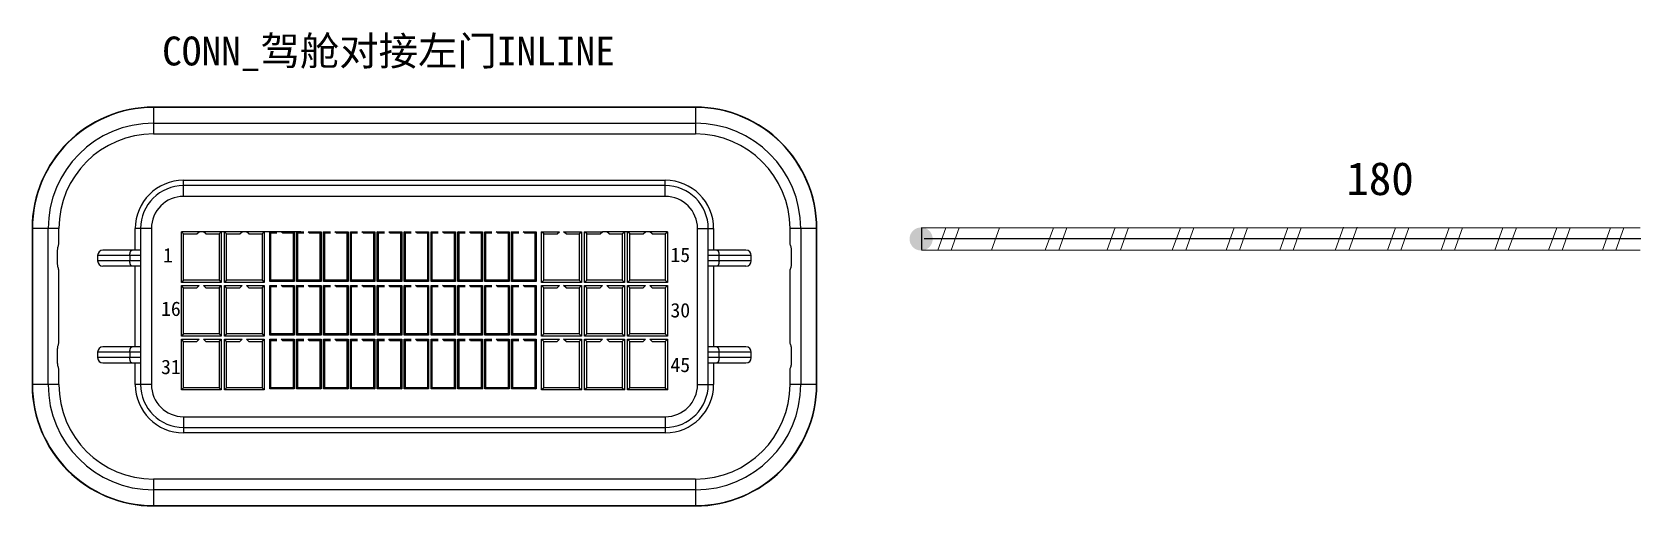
# Model space of a CAD drawing. Header units: millimetres. Extents: x 17 to 3784, y 12 to 1382.
# Drawn here: x 1078.2 to 1148.4, y 206.8 to 227.6 of the extents above; entities that cross this region are included whole.
import ezdxf

# ---------------------------------------------------------------- set-up
doc = ezdxf.new("R2010")
doc.units = ezdxf.units.MM
doc.styles.add('FangSong_GB2312_Style', font='simfang.ttf')

msp = doc.modelspace()

# ---------------------------------------------------------------- hatches: boundary and pattern name
h = msp.add_hatch(color=0)
edge = h.paths.add_edge_path(flags=0)
edge.add_arc((1117.177, 218.491), 0.507, -180, 180, ccw=False)

# ---------------------------------------------------------------- linework, layer by layer
at = {"color": 7, "linetype": 'Continuous'}
for p, q in [((1107.29, 224.266), (1083.558, 224.266)), ((1083.558, 224.266), (1083.558, 223.089)), ((1107.29, 224.25), (1083.558, 224.25)), ((1107.29, 224.266), (1107.29, 223.089)), ((1083.558, 223.56), (1107.29, 223.56)), ((1083.558, 223.089), (1107.29, 223.089)), ((1084.876, 221.064), (1105.971, 221.064)), ((1084.876, 220.358), (1084.876, 221.064)), ((1105.971, 220.358), (1105.971, 221.064)), ((1105.971, 220.829), (1084.876, 220.829)), ((1105.971, 220.358), (1084.876, 220.358)), ((1079.414, 218.945), (1078.237, 218.945)), ((1078.237, 218.945), (1078.237, 212.118)), ((1078.253, 218.945), (1078.253, 212.118)), ((1078.943, 212.118), (1078.943, 218.945)), ((1079.414, 218.263), (1079.414, 218.945)), ((1083.464, 218.945), (1082.757, 218.945)), ((1082.757, 218.004), (1082.757, 218.945)), ((1082.993, 218.945), (1082.993, 212.118)), ((1083.464, 218.945), (1083.464, 212.118)), ((1085.559, 218.805), (1084.781, 218.805)), ((1084.876, 218.71), (1084.781, 218.805)), ((1084.781, 216.59), (1084.781, 218.804)), ((1085.456, 218.71), (1085.559, 218.805)), ((1085.747, 218.804), (1085.559, 218.804)), ((1086.525, 218.805), (1085.747, 218.805)), ((1085.85, 218.71), (1085.747, 218.805)), ((1086.43, 218.71), (1086.525, 218.805)), ((1086.665, 218.804), (1086.525, 218.804)), ((1086.525, 218.804), (1086.525, 216.59)), ((1087.442, 218.805), (1086.665, 218.805)), ((1086.76, 218.71), (1086.665, 218.805)), ((1086.665, 216.59), (1086.665, 218.804)), ((1087.339, 218.71), (1087.442, 218.805)), ((1087.631, 218.804), (1087.442, 218.804)), ((1088.409, 218.805), (1087.631, 218.805)), ((1087.734, 218.71), (1087.631, 218.805)), ((1088.314, 218.71), (1088.409, 218.805)), ((1088.648, 218.804), (1088.409, 218.804)), ((1088.409, 218.804), (1088.409, 216.59)), ((1088.961, 218.811), (1088.648, 218.811)), ((1088.702, 218.757), (1088.648, 218.811)), ((1088.648, 216.631), (1088.648, 218.804)), ((1089.15, 218.804), (1088.961, 218.804)), ((1089.722, 218.811), (1089.15, 218.811)), ((1089.204, 218.757), (1089.15, 218.811)), ((1089.667, 218.757), (1089.722, 218.811)), ((1089.825, 218.804), (1089.722, 218.804)), ((1089.722, 218.804), (1089.722, 216.631)), ((1090.009, 218.811), (1089.825, 218.811)), ((1089.879, 218.757), (1089.825, 218.811)), ((1089.825, 216.631), (1089.825, 218.804)), ((1090.009, 218.811), (1090.138, 218.811)), ((1090.327, 218.811), (1090.899, 218.811)), ((1090.382, 218.757), (1090.327, 218.811)), ((1090.844, 218.757), (1090.899, 218.811)), ((1090.899, 218.811), (1090.899, 216.631)), ((1091.002, 218.811), (1091.315, 218.811)), ((1091.056, 218.757), (1091.002, 218.811)), ((1091.002, 216.631), (1091.002, 218.811)), ((1091.504, 218.811), (1092.076, 218.811)), ((1091.559, 218.757), (1091.504, 218.811)), ((1092.022, 218.757), (1092.076, 218.811)), ((1092.076, 218.811), (1092.076, 216.631)), ((1092.179, 218.811), (1092.492, 218.811)), ((1092.234, 218.757), (1092.179, 218.811)), ((1092.179, 216.631), (1092.179, 218.811)), ((1092.682, 218.811), (1093.253, 218.811)), ((1092.736, 218.757), (1092.682, 218.811)), ((1093.199, 218.757), (1093.253, 218.811)), ((1093.253, 218.811), (1093.253, 216.631)), ((1093.356, 218.811), (1093.67, 218.811)), ((1093.411, 218.757), (1093.356, 218.811)), ((1093.356, 216.631), (1093.356, 218.811)), ((1093.859, 218.811), (1094.43, 218.811)), ((1093.913, 218.757), (1093.859, 218.811)), ((1094.376, 218.757), (1094.43, 218.811)), ((1094.43, 218.811), (1094.43, 216.631)), ((1094.533, 218.811), (1094.847, 218.811)), ((1094.588, 218.757), (1094.533, 218.811)), ((1094.533, 216.631), (1094.533, 218.811)), ((1095.036, 218.811), (1095.608, 218.811)), ((1095.09, 218.757), (1095.036, 218.811)), ((1095.553, 218.757), (1095.608, 218.811)), ((1095.608, 218.811), (1095.608, 216.631)), ((1095.711, 218.811), (1096.024, 218.811)), ((1095.765, 218.757), (1095.711, 218.811)), ((1095.711, 216.631), (1095.711, 218.811)), ((1096.213, 218.811), (1096.785, 218.811)), ((1096.267, 218.757), (1096.213, 218.811)), ((1096.73, 218.757), (1096.785, 218.811)), ((1096.785, 218.811), (1096.785, 216.631)), ((1096.888, 218.811), (1097.201, 218.811)), ((1096.942, 218.757), (1096.888, 218.811)), ((1096.888, 216.631), (1096.888, 218.811)), ((1097.445, 218.757), (1097.39, 218.811)), ((1097.39, 218.811), (1097.962, 218.811)), ((1097.908, 218.757), (1097.962, 218.811)), ((1097.962, 218.811), (1097.962, 216.631)), ((1098.119, 218.757), (1098.065, 218.811)), ((1098.065, 216.631), (1098.065, 218.811)), ((1098.065, 218.811), (1098.378, 218.811)), ((1098.622, 218.757), (1098.567, 218.811)), ((1098.567, 218.811), (1099.139, 218.811)), ((1099.085, 218.757), (1099.139, 218.811)), ((1099.139, 218.811), (1099.139, 216.631)), ((1099.297, 218.757), (1099.242, 218.811)), ((1099.242, 216.631), (1099.242, 218.811)), ((1099.242, 218.811), (1099.556, 218.811)), ((1099.799, 218.757), (1099.745, 218.811)), ((1099.745, 218.811), (1100.316, 218.811)), ((1100.262, 218.757), (1100.316, 218.811)), ((1100.316, 218.811), (1100.316, 216.631)), ((1100.555, 216.59), (1100.555, 218.805)), ((1100.65, 218.71), (1100.555, 218.805)), ((1100.555, 218.805), (1101.333, 218.805)), ((1101.23, 218.71), (1101.333, 218.805)), ((1101.624, 218.71), (1101.521, 218.805)), ((1101.521, 218.805), (1102.299, 218.805)), ((1102.204, 218.71), (1102.299, 218.805)), ((1102.299, 218.805), (1102.299, 216.59)), ((1102.439, 216.59), (1102.439, 218.805)), ((1102.534, 218.71), (1102.439, 218.805)), ((1102.439, 218.805), (1103.217, 218.805)), ((1103.114, 218.71), (1103.217, 218.805)), ((1103.405, 218.804), (1103.217, 218.804)), ((1103.508, 218.71), (1103.405, 218.805)), ((1104.183, 218.805), (1103.405, 218.805)), ((1104.088, 218.71), (1104.183, 218.805)), ((1104.183, 218.804), (1104.183, 216.59)), ((1104.322, 218.804), (1104.183, 218.804)), ((1104.417, 218.71), (1104.322, 218.805)), ((1105.1, 218.805), (1104.322, 218.805)), ((1104.322, 216.59), (1104.322, 218.804)), ((1104.997, 218.71), (1105.1, 218.805)), ((1105.288, 218.804), (1105.1, 218.804)), ((1105.391, 218.71), (1105.288, 218.805)), ((1106.066, 218.805), (1105.288, 218.805)), ((1105.971, 218.71), (1106.066, 218.805)), ((1106.066, 218.804), (1106.066, 216.59)), ((1107.384, 212.118), (1107.384, 218.945)), ((1107.384, 218.945), (1108.09, 218.945)), ((1107.855, 212.118), (1107.855, 218.945)), ((1108.09, 218.945), (1108.09, 218.004)), ((1111.433, 218.945), (1111.433, 218.263)), ((1112.61, 218.945), (1111.433, 218.945)), ((1111.904, 218.945), (1111.904, 212.118)), ((1112.595, 212.118), (1112.595, 218.945)), ((1112.61, 212.118), (1112.61, 218.945)), ((1084.876, 218.71), (1085.456, 218.71)), ((1084.876, 216.685), (1084.876, 218.71)), ((1085.85, 218.71), (1086.43, 218.71)), ((1086.43, 218.71), (1086.43, 216.685)), ((1086.76, 218.71), (1087.339, 218.71)), ((1086.76, 216.685), (1086.76, 218.71)), ((1087.734, 218.71), (1088.314, 218.71)), ((1088.314, 218.71), (1088.314, 216.685)), ((1088.702, 218.757), (1088.961, 218.757)), ((1088.702, 216.685), (1088.702, 218.757)), ((1089.204, 218.757), (1089.667, 218.757)), ((1089.667, 218.757), (1089.667, 216.685)), ((1089.879, 218.757), (1090.138, 218.757)), ((1089.879, 216.685), (1089.879, 218.757)), ((1090.382, 218.757), (1090.844, 218.757)), ((1090.844, 218.757), (1090.844, 216.685)), ((1091.056, 218.757), (1091.315, 218.757)), ((1091.056, 216.685), (1091.056, 218.757)), ((1091.559, 218.757), (1092.022, 218.757)), ((1092.022, 218.757), (1092.022, 216.685)), ((1092.234, 218.757), (1092.492, 218.757)), ((1092.234, 216.685), (1092.234, 218.757)), ((1092.736, 218.757), (1093.199, 218.757)), ((1093.199, 218.757), (1093.199, 216.685)), ((1093.411, 218.757), (1093.67, 218.757)), ((1093.411, 216.685), (1093.411, 218.757)), ((1093.913, 218.757), (1094.376, 218.757)), ((1094.376, 218.757), (1094.376, 216.685)), ((1094.588, 218.757), (1094.847, 218.757)), ((1094.588, 216.685), (1094.588, 218.757)), ((1095.09, 218.757), (1095.553, 218.757)), ((1095.553, 218.757), (1095.553, 216.685)), ((1095.765, 218.757), (1096.024, 218.757)), ((1095.765, 216.685), (1095.765, 218.757)), ((1096.267, 218.757), (1096.73, 218.757)), ((1096.73, 218.757), (1096.73, 216.685)), ((1096.942, 218.757), (1097.201, 218.757)), ((1096.942, 216.685), (1096.942, 218.757)), ((1097.445, 218.757), (1097.908, 218.757)), ((1097.908, 218.757), (1097.908, 216.685)), ((1098.119, 216.685), (1098.119, 218.757)), ((1098.119, 218.757), (1098.378, 218.757)), ((1098.622, 218.757), (1099.085, 218.757)), ((1099.085, 218.757), (1099.085, 216.685)), ((1099.297, 216.685), (1099.297, 218.757)), ((1099.297, 218.757), (1099.556, 218.757)), ((1099.799, 218.757), (1100.262, 218.757)), ((1100.262, 218.757), (1100.262, 216.685)), ((1100.65, 216.685), (1100.65, 218.71)), ((1100.65, 218.71), (1101.23, 218.71)), ((1101.624, 218.71), (1102.204, 218.71)), ((1102.204, 218.71), (1102.204, 216.685)), ((1102.534, 216.685), (1102.534, 218.71)), ((1102.534, 218.71), (1103.114, 218.71)), ((1103.508, 218.71), (1104.088, 218.71)), ((1104.088, 218.71), (1104.088, 216.685)), ((1104.417, 216.685), (1104.417, 218.71)), ((1104.417, 218.71), (1104.997, 218.71)), ((1105.391, 218.71), (1105.971, 218.71)), ((1105.971, 218.71), (1105.971, 216.685)), ((1079.359, 217.415), (1079.359, 217.98)), ((1082.993, 217.768), (1081.109, 217.768)), ((1081.109, 217.768), (1081.109, 217.533)), ((1082.993, 217.533), (1081.109, 217.533)), ((1082.993, 218.004), (1081.345, 218.004)), ((1082.522, 217.768), (1082.522, 217.533)), ((1109.503, 218.004), (1107.855, 218.004)), ((1109.738, 217.768), (1107.855, 217.768)), ((1109.738, 217.533), (1107.855, 217.533)), ((1108.326, 217.533), (1108.326, 217.768)), ((1109.738, 217.533), (1109.738, 217.768)), ((1111.488, 217.98), (1111.488, 217.415)), ((1079.414, 213.931), (1079.414, 217.132)), ((1082.993, 217.297), (1081.345, 217.297)), ((1082.757, 213.766), (1082.757, 217.297)), ((1084.876, 216.685), (1084.781, 216.59)), ((1086.43, 216.685), (1084.876, 216.685)), ((1086.43, 216.685), (1086.525, 216.59)), ((1086.76, 216.685), (1086.665, 216.59)), ((1088.314, 216.685), (1086.76, 216.685)), ((1088.314, 216.685), (1088.409, 216.59)), ((1088.702, 216.685), (1088.648, 216.631)), ((1089.667, 216.685), (1088.702, 216.685)), ((1089.667, 216.685), (1089.722, 216.631)), ((1089.879, 216.685), (1089.825, 216.631)), ((1090.844, 216.685), (1089.879, 216.685)), ((1090.844, 216.685), (1090.899, 216.631)), ((1091.056, 216.685), (1091.002, 216.631)), ((1092.022, 216.685), (1091.056, 216.685)), ((1092.022, 216.685), (1092.076, 216.631)), ((1092.234, 216.685), (1092.179, 216.631)), ((1093.199, 216.685), (1092.234, 216.685)), ((1093.199, 216.685), (1093.253, 216.631)), ((1093.411, 216.685), (1093.356, 216.631)), ((1094.376, 216.685), (1093.411, 216.685)), ((1094.376, 216.685), (1094.43, 216.631)), ((1094.588, 216.685), (1094.533, 216.631)), ((1095.553, 216.685), (1094.588, 216.685)), ((1095.553, 216.685), (1095.608, 216.631)), ((1095.765, 216.685), (1095.711, 216.631)), ((1096.73, 216.685), (1095.765, 216.685)), ((1096.73, 216.685), (1096.785, 216.631)), ((1096.942, 216.685), (1096.888, 216.631)), ((1097.908, 216.685), (1096.942, 216.685)), ((1097.908, 216.685), (1097.962, 216.631)), ((1098.119, 216.685), (1098.065, 216.631)), ((1099.085, 216.685), (1098.119, 216.685)), ((1099.085, 216.685), (1099.139, 216.631)), ((1099.297, 216.685), (1099.242, 216.631)), ((1100.262, 216.685), (1099.297, 216.685)), ((1100.262, 216.685), (1100.316, 216.631)), ((1100.65, 216.685), (1100.555, 216.59)), ((1102.204, 216.685), (1100.65, 216.685)), ((1102.204, 216.685), (1102.299, 216.59)), ((1102.534, 216.685), (1102.439, 216.59)), ((1104.088, 216.685), (1102.534, 216.685)), ((1104.088, 216.685), (1104.183, 216.59)), ((1104.417, 216.685), (1104.322, 216.59)), ((1105.971, 216.685), (1104.417, 216.685)), ((1105.971, 216.685), (1106.066, 216.59)), ((1109.503, 217.297), (1107.855, 217.297)), ((1108.09, 217.297), (1108.09, 213.766)), ((1111.433, 217.132), (1111.433, 213.931)), ((1086.525, 216.59), (1084.781, 216.59)), ((1084.781, 216.451), (1085.559, 216.451)), ((1084.876, 216.356), (1084.781, 216.451)), ((1084.781, 214.236), (1084.781, 216.451)), ((1084.876, 216.356), (1085.456, 216.356)), ((1084.876, 214.331), (1084.876, 216.356)), ((1085.456, 216.356), (1085.559, 216.451)), ((1085.747, 216.451), (1086.525, 216.451)), ((1085.85, 216.356), (1085.747, 216.451)), ((1085.85, 216.356), (1086.43, 216.356)), ((1086.43, 216.356), (1086.525, 216.451)), ((1086.43, 216.356), (1086.43, 214.331)), ((1086.525, 216.451), (1086.525, 214.236)), ((1088.409, 216.59), (1086.665, 216.59)), ((1086.665, 216.451), (1087.442, 216.451)), ((1086.76, 216.356), (1086.665, 216.451)), ((1086.665, 214.236), (1086.665, 216.451)), ((1086.76, 216.356), (1087.339, 216.356)), ((1086.76, 214.331), (1086.76, 216.356)), ((1087.339, 216.356), (1087.442, 216.451)), ((1087.631, 216.451), (1088.409, 216.451)), ((1087.734, 216.356), (1087.631, 216.451)), ((1087.734, 216.356), (1088.314, 216.356)), ((1088.314, 216.356), (1088.409, 216.451)), ((1088.314, 216.356), (1088.314, 214.331)), ((1088.409, 216.451), (1088.409, 214.236)), ((1089.722, 216.631), (1088.648, 216.631)), ((1088.648, 216.457), (1088.961, 216.457)), ((1088.702, 216.403), (1088.648, 216.457)), ((1088.648, 214.276), (1088.648, 216.457)), ((1088.702, 216.403), (1088.961, 216.403)), ((1088.702, 214.331), (1088.702, 216.403)), ((1089.15, 216.457), (1089.722, 216.457)), ((1089.204, 216.403), (1089.15, 216.457)), ((1089.204, 216.403), (1089.667, 216.403)), ((1089.667, 216.403), (1089.722, 216.457)), ((1089.667, 216.403), (1089.667, 214.331)), ((1089.722, 216.457), (1089.722, 214.276)), ((1090.899, 216.631), (1089.825, 216.631)), ((1089.825, 216.457), (1090.138, 216.457)), ((1089.879, 216.403), (1089.825, 216.457)), ((1089.825, 214.276), (1089.825, 216.457)), ((1089.879, 216.403), (1090.138, 216.403)), ((1089.879, 214.331), (1089.879, 216.403)), ((1090.327, 216.457), (1090.899, 216.457)), ((1090.382, 216.403), (1090.327, 216.457)), ((1090.382, 216.403), (1090.844, 216.403)), ((1090.844, 216.403), (1090.899, 216.457)), ((1090.844, 216.403), (1090.844, 214.331)), ((1090.899, 216.457), (1090.899, 214.276)), ((1092.076, 216.631), (1091.002, 216.631)), ((1091.002, 216.457), (1091.315, 216.457)), ((1091.056, 216.403), (1091.002, 216.457)), ((1091.002, 214.276), (1091.002, 216.457)), ((1091.056, 216.403), (1091.315, 216.403)), ((1091.056, 214.331), (1091.056, 216.403)), ((1091.504, 216.457), (1092.076, 216.457)), ((1091.559, 216.403), (1091.504, 216.457)), ((1091.559, 216.403), (1092.022, 216.403)), ((1092.022, 216.403), (1092.076, 216.457)), ((1092.022, 216.403), (1092.022, 214.331)), ((1092.076, 216.457), (1092.076, 214.276)), ((1093.253, 216.631), (1092.179, 216.631)), ((1092.179, 216.457), (1092.492, 216.457)), ((1092.234, 216.403), (1092.179, 216.457)), ((1092.179, 214.276), (1092.179, 216.457)), ((1092.234, 216.403), (1092.492, 216.403)), ((1092.234, 214.331), (1092.234, 216.403)), ((1092.682, 216.457), (1093.253, 216.457)), ((1092.736, 216.403), (1092.682, 216.457)), ((1092.736, 216.403), (1093.199, 216.403)), ((1093.199, 216.403), (1093.253, 216.457)), ((1093.199, 216.403), (1093.199, 214.331)), ((1093.253, 216.457), (1093.253, 214.276)), ((1094.43, 216.631), (1093.356, 216.631)), ((1093.356, 216.457), (1093.67, 216.457)), ((1093.411, 216.403), (1093.356, 216.457)), ((1093.356, 214.276), (1093.356, 216.457)), ((1093.411, 216.403), (1093.67, 216.403)), ((1093.411, 214.331), (1093.411, 216.403)), ((1093.859, 216.457), (1094.43, 216.457)), ((1093.913, 216.403), (1093.859, 216.457)), ((1093.913, 216.403), (1094.376, 216.403)), ((1094.376, 216.403), (1094.43, 216.457)), ((1094.376, 216.403), (1094.376, 214.331)), ((1094.43, 216.457), (1094.43, 214.276)), ((1095.608, 216.631), (1094.533, 216.631)), ((1094.533, 216.457), (1094.847, 216.457)), ((1094.588, 216.403), (1094.533, 216.457)), ((1094.533, 214.276), (1094.533, 216.457)), ((1094.588, 216.403), (1094.847, 216.403)), ((1094.588, 214.331), (1094.588, 216.403)), ((1095.036, 216.457), (1095.608, 216.457)), ((1095.09, 216.403), (1095.036, 216.457)), ((1095.09, 216.403), (1095.553, 216.403)), ((1095.553, 216.403), (1095.608, 216.457)), ((1095.553, 216.403), (1095.553, 214.331)), ((1095.608, 216.457), (1095.608, 214.276)), ((1096.785, 216.631), (1095.711, 216.631)), ((1095.711, 214.276), (1095.711, 216.457)), ((1095.711, 216.457), (1096.024, 216.457)), ((1095.765, 216.403), (1095.711, 216.457)), ((1095.765, 214.331), (1095.765, 216.403)), ((1095.765, 216.403), (1096.024, 216.403)), ((1096.267, 216.403), (1096.213, 216.457)), ((1096.213, 216.457), (1096.785, 216.457)), ((1096.267, 216.403), (1096.73, 216.403)), ((1096.73, 216.403), (1096.785, 216.457)), ((1096.73, 216.403), (1096.73, 214.331)), ((1096.785, 216.457), (1096.785, 214.276)), ((1097.962, 216.631), (1096.888, 216.631)), ((1096.888, 214.276), (1096.888, 216.457)), ((1096.942, 216.403), (1096.888, 216.457)), ((1096.888, 216.457), (1097.201, 216.457)), ((1096.942, 214.331), (1096.942, 216.403)), ((1096.942, 216.403), (1097.201, 216.403)), ((1097.445, 216.403), (1097.39, 216.457)), ((1097.39, 216.457), (1097.962, 216.457)), ((1097.445, 216.403), (1097.908, 216.403)), ((1097.908, 216.403), (1097.962, 216.457)), ((1097.908, 216.403), (1097.908, 214.331)), ((1097.962, 216.457), (1097.962, 214.276)), ((1099.139, 216.631), (1098.065, 216.631)), ((1098.065, 214.276), (1098.065, 216.457)), ((1098.119, 216.403), (1098.065, 216.457)), ((1098.065, 216.457), (1098.378, 216.457)), ((1098.119, 214.331), (1098.119, 216.403)), ((1098.119, 216.403), (1098.378, 216.403)), ((1098.622, 216.403), (1098.567, 216.457)), ((1098.567, 216.457), (1099.139, 216.457)), ((1098.622, 216.403), (1099.085, 216.403)), ((1099.085, 216.403), (1099.139, 216.457)), ((1099.085, 216.403), (1099.085, 214.331)), ((1099.139, 216.457), (1099.139, 214.276)), ((1100.316, 216.631), (1099.242, 216.631)), ((1099.242, 214.276), (1099.242, 216.457)), ((1099.297, 216.403), (1099.242, 216.457)), ((1099.242, 216.457), (1099.556, 216.457)), ((1099.297, 214.331), (1099.297, 216.403)), ((1099.297, 216.403), (1099.556, 216.403)), ((1099.799, 216.403), (1099.745, 216.457)), ((1099.745, 216.457), (1100.316, 216.457)), ((1099.799, 216.403), (1100.262, 216.403)), ((1100.262, 216.403), (1100.316, 216.457)), ((1100.262, 216.403), (1100.262, 214.331)), ((1100.316, 216.457), (1100.316, 214.276)), ((1102.299, 216.59), (1100.555, 216.59)), ((1100.555, 214.236), (1100.555, 216.451)), ((1100.65, 216.356), (1100.555, 216.451)), ((1100.555, 216.451), (1101.333, 216.451)), ((1100.65, 214.331), (1100.65, 216.356)), ((1100.65, 216.356), (1101.23, 216.356)), ((1101.23, 216.356), (1101.333, 216.451)), ((1101.624, 216.356), (1101.521, 216.451)), ((1101.521, 216.451), (1102.299, 216.451)), ((1101.624, 216.356), (1102.204, 216.356)), ((1102.204, 216.356), (1102.299, 216.451)), ((1102.204, 216.356), (1102.204, 214.331)), ((1102.299, 216.451), (1102.299, 214.236)), ((1104.183, 216.59), (1102.439, 216.59)), ((1102.439, 214.236), (1102.439, 216.451)), ((1102.534, 216.356), (1102.439, 216.451)), ((1102.439, 216.451), (1103.217, 216.451)), ((1102.534, 214.331), (1102.534, 216.356)), ((1102.534, 216.356), (1103.114, 216.356)), ((1103.114, 216.356), (1103.217, 216.451)), ((1103.508, 216.356), (1103.405, 216.451)), ((1103.405, 216.451), (1104.183, 216.451)), ((1103.508, 216.356), (1104.088, 216.356)), ((1104.088, 216.356), (1104.183, 216.451)), ((1104.088, 216.356), (1104.088, 214.331)), ((1104.183, 216.451), (1104.183, 214.236)), ((1106.066, 216.59), (1104.322, 216.59)), ((1104.322, 214.236), (1104.322, 216.451)), ((1104.417, 216.356), (1104.322, 216.451)), ((1104.322, 216.451), (1105.1, 216.451)), ((1104.417, 214.331), (1104.417, 216.356)), ((1104.417, 216.356), (1104.997, 216.356)), ((1104.997, 216.356), (1105.1, 216.451)), ((1105.391, 216.356), (1105.288, 216.451)), ((1105.288, 216.451), (1106.066, 216.451)), ((1105.391, 216.356), (1105.971, 216.356)), ((1105.971, 216.356), (1106.066, 216.451)), ((1105.971, 216.356), (1105.971, 214.331)), ((1106.066, 216.451), (1106.066, 214.236)), ((1084.876, 214.331), (1084.781, 214.236)), ((1086.525, 214.236), (1084.781, 214.236)), ((1084.781, 214.096), (1085.559, 214.096)), ((1084.876, 214.001), (1084.781, 214.096)), ((1084.781, 211.881), (1084.781, 214.096)), ((1086.43, 214.331), (1084.876, 214.331)), ((1084.876, 214.001), (1085.456, 214.001)), ((1084.876, 211.976), (1084.876, 214.001)), ((1085.456, 214.001), (1085.559, 214.096)), ((1085.747, 214.096), (1086.525, 214.096)), ((1085.85, 214.001), (1085.747, 214.096)), ((1085.85, 214.001), (1086.43, 214.001)), ((1086.43, 214.331), (1086.525, 214.236)), ((1086.43, 214.001), (1086.525, 214.096)), ((1086.43, 214.001), (1086.43, 211.976)), ((1086.525, 214.096), (1086.525, 211.881)), ((1086.76, 214.331), (1086.665, 214.236)), ((1088.409, 214.236), (1086.665, 214.236)), ((1086.665, 214.096), (1087.442, 214.096)), ((1086.76, 214.001), (1086.665, 214.096)), ((1086.665, 211.881), (1086.665, 214.096)), ((1088.314, 214.331), (1086.76, 214.331)), ((1086.76, 214.001), (1087.339, 214.001)), ((1086.76, 211.976), (1086.76, 214.001)), ((1087.339, 214.001), (1087.442, 214.096)), ((1087.631, 214.096), (1088.409, 214.096)), ((1087.734, 214.001), (1087.631, 214.096)), ((1087.734, 214.001), (1088.314, 214.001)), ((1088.314, 214.331), (1088.409, 214.236)), ((1088.314, 214.001), (1088.409, 214.096)), ((1088.314, 214.001), (1088.314, 211.976)), ((1088.409, 214.096), (1088.409, 211.881)), ((1088.702, 214.331), (1088.648, 214.276)), ((1089.722, 214.276), (1088.648, 214.276)), ((1088.648, 214.103), (1088.961, 214.103)), ((1088.702, 214.048), (1088.648, 214.103)), ((1088.648, 211.922), (1088.648, 214.103)), ((1089.667, 214.331), (1088.702, 214.331)), ((1088.702, 214.048), (1088.961, 214.048)), ((1088.702, 211.976), (1088.702, 214.048)), ((1089.15, 214.103), (1089.722, 214.103)), ((1089.204, 214.048), (1089.15, 214.103)), ((1089.204, 214.048), (1089.667, 214.048)), ((1089.667, 214.331), (1089.722, 214.276)), ((1089.667, 214.048), (1089.722, 214.103)), ((1089.667, 214.048), (1089.667, 211.976)), ((1089.722, 214.103), (1089.722, 211.922)), ((1089.879, 214.331), (1089.825, 214.276)), ((1090.899, 214.276), (1089.825, 214.276)), ((1089.825, 214.103), (1090.138, 214.103)), ((1089.879, 214.048), (1089.825, 214.103)), ((1089.825, 211.922), (1089.825, 214.103)), ((1090.844, 214.331), (1089.879, 214.331)), ((1089.879, 214.048), (1090.138, 214.048)), ((1089.879, 211.976), (1089.879, 214.048)), ((1090.327, 214.103), (1090.899, 214.103)), ((1090.382, 214.048), (1090.327, 214.103)), ((1090.382, 214.048), (1090.844, 214.048)), ((1090.844, 214.331), (1090.899, 214.276)), ((1090.844, 214.048), (1090.899, 214.103)), ((1090.844, 214.048), (1090.844, 211.976)), ((1090.899, 214.103), (1090.899, 211.922)), ((1091.056, 214.331), (1091.002, 214.276)), ((1092.076, 214.276), (1091.002, 214.276)), ((1091.002, 214.103), (1091.315, 214.103)), ((1091.002, 211.922), (1091.002, 214.103)), ((1091.056, 214.048), (1091.002, 214.103)), ((1092.022, 214.331), (1091.056, 214.331)), ((1091.056, 214.048), (1091.315, 214.048)), ((1091.056, 211.976), (1091.056, 214.048)), ((1091.504, 214.103), (1092.076, 214.103)), ((1091.559, 214.048), (1091.504, 214.103)), ((1091.559, 214.048), (1092.022, 214.048)), ((1092.022, 214.331), (1092.076, 214.276)), ((1092.022, 214.048), (1092.076, 214.103)), ((1092.022, 214.048), (1092.022, 211.976)), ((1092.076, 214.103), (1092.076, 211.922)), ((1092.234, 214.331), (1092.179, 214.276)), ((1093.253, 214.276), (1092.179, 214.276)), ((1092.179, 214.103), (1092.492, 214.103)), ((1092.179, 211.922), (1092.179, 214.103)), ((1092.234, 214.048), (1092.179, 214.103)), ((1093.199, 214.331), (1092.234, 214.331)), ((1092.234, 214.048), (1092.492, 214.048)), ((1092.234, 211.976), (1092.234, 214.048)), ((1092.682, 214.103), (1093.253, 214.103)), ((1092.736, 214.048), (1092.682, 214.103)), ((1092.736, 214.048), (1093.199, 214.048)), ((1093.199, 214.331), (1093.253, 214.276)), ((1093.199, 214.048), (1093.253, 214.103)), ((1093.199, 214.048), (1093.199, 211.976)), ((1093.253, 214.103), (1093.253, 211.922)), ((1093.411, 214.331), (1093.356, 214.276)), ((1094.43, 214.276), (1093.356, 214.276)), ((1093.356, 214.103), (1093.67, 214.103)), ((1093.356, 211.922), (1093.356, 214.103)), ((1093.411, 214.048), (1093.356, 214.103)), ((1094.376, 214.331), (1093.411, 214.331)), ((1093.411, 211.976), (1093.411, 214.048)), ((1093.411, 214.048), (1093.67, 214.048)), ((1093.859, 214.103), (1094.43, 214.103)), ((1093.913, 214.048), (1093.859, 214.103)), ((1093.913, 214.048), (1094.376, 214.048)), ((1094.376, 214.331), (1094.43, 214.276)), ((1094.376, 214.048), (1094.43, 214.103)), ((1094.376, 214.048), (1094.376, 211.976)), ((1094.43, 214.103), (1094.43, 211.922)), ((1094.588, 214.331), (1094.533, 214.276)), ((1095.608, 214.276), (1094.533, 214.276)), ((1094.533, 211.922), (1094.533, 214.103)), ((1094.533, 214.103), (1094.847, 214.103)), ((1094.588, 214.048), (1094.533, 214.103)), ((1095.553, 214.331), (1094.588, 214.331)), ((1094.588, 211.976), (1094.588, 214.048)), ((1094.588, 214.048), (1094.847, 214.048)), ((1095.036, 214.103), (1095.608, 214.103)), ((1095.09, 214.048), (1095.036, 214.103)), ((1095.09, 214.048), (1095.553, 214.048)), ((1095.553, 214.331), (1095.608, 214.276)), ((1095.553, 214.048), (1095.608, 214.103)), ((1095.553, 214.048), (1095.553, 211.976)), ((1095.608, 214.103), (1095.608, 211.922)), ((1095.765, 214.331), (1095.711, 214.276)), ((1096.785, 214.276), (1095.711, 214.276)), ((1095.711, 211.922), (1095.711, 214.103)), ((1095.711, 214.103), (1096.024, 214.103)), ((1095.765, 214.048), (1095.711, 214.103)), ((1096.73, 214.331), (1095.765, 214.331)), ((1095.765, 211.976), (1095.765, 214.048)), ((1095.765, 214.048), (1096.024, 214.048)), ((1096.213, 214.103), (1096.785, 214.103)), ((1096.267, 214.048), (1096.213, 214.103)), ((1096.267, 214.048), (1096.73, 214.048)), ((1096.73, 214.331), (1096.785, 214.276)), ((1096.73, 214.048), (1096.785, 214.103)), ((1096.73, 214.048), (1096.73, 211.976)), ((1096.785, 214.103), (1096.785, 211.922)), ((1096.942, 214.331), (1096.888, 214.276)), ((1097.962, 214.276), (1096.888, 214.276)), ((1096.888, 211.922), (1096.888, 214.103)), ((1096.942, 214.048), (1096.888, 214.103)), ((1096.888, 214.103), (1097.201, 214.103)), ((1097.908, 214.331), (1096.942, 214.331)), ((1096.942, 211.976), (1096.942, 214.048)), ((1096.942, 214.048), (1097.201, 214.048)), ((1097.445, 214.048), (1097.39, 214.103)), ((1097.39, 214.103), (1097.962, 214.103)), ((1097.445, 214.048), (1097.908, 214.048)), ((1097.908, 214.331), (1097.962, 214.276)), ((1097.908, 214.048), (1097.962, 214.103)), ((1097.908, 214.048), (1097.908, 211.976)), ((1097.962, 214.103), (1097.962, 211.922)), ((1098.119, 214.331), (1098.065, 214.276)), ((1099.139, 214.276), (1098.065, 214.276)), ((1098.065, 211.922), (1098.065, 214.103)), ((1098.119, 214.048), (1098.065, 214.103)), ((1098.065, 214.103), (1098.378, 214.103)), ((1099.085, 214.331), (1098.119, 214.331)), ((1098.119, 211.976), (1098.119, 214.048)), ((1098.119, 214.048), (1098.378, 214.048)), ((1098.622, 214.048), (1098.567, 214.103)), ((1098.567, 214.103), (1099.139, 214.103)), ((1098.622, 214.048), (1099.085, 214.048)), ((1099.085, 214.331), (1099.139, 214.276)), ((1099.085, 214.048), (1099.139, 214.103)), ((1099.085, 214.048), (1099.085, 211.976)), ((1099.139, 214.103), (1099.139, 211.922)), ((1099.297, 214.331), (1099.242, 214.276)), ((1100.316, 214.276), (1099.242, 214.276)), ((1099.242, 211.922), (1099.242, 214.103)), ((1099.297, 214.048), (1099.242, 214.103)), ((1099.242, 214.103), (1099.556, 214.103)), ((1100.262, 214.331), (1099.297, 214.331)), ((1099.297, 211.976), (1099.297, 214.048)), ((1099.297, 214.048), (1099.556, 214.048)), ((1099.799, 214.048), (1099.745, 214.103)), ((1099.745, 214.103), (1100.316, 214.103)), ((1099.799, 214.048), (1100.262, 214.048)), ((1100.262, 214.331), (1100.316, 214.276)), ((1100.262, 214.048), (1100.316, 214.103)), ((1100.262, 214.048), (1100.262, 211.976)), ((1100.316, 214.103), (1100.316, 211.922)), ((1100.65, 214.331), (1100.555, 214.236)), ((1102.299, 214.236), (1100.555, 214.236)), ((1100.555, 211.881), (1100.555, 214.096)), ((1100.65, 214.001), (1100.555, 214.096)), ((1100.555, 214.096), (1101.333, 214.096)), ((1102.204, 214.331), (1100.65, 214.331)), ((1100.65, 211.976), (1100.65, 214.001)), ((1100.65, 214.001), (1101.23, 214.001)), ((1101.23, 214.001), (1101.333, 214.096)), ((1101.624, 214.001), (1101.521, 214.096)), ((1101.521, 214.096), (1102.299, 214.096)), ((1101.624, 214.001), (1102.204, 214.001)), ((1102.204, 214.331), (1102.299, 214.236)), ((1102.204, 214.001), (1102.299, 214.096)), ((1102.204, 214.001), (1102.204, 211.976)), ((1102.299, 214.096), (1102.299, 211.881)), ((1102.534, 214.331), (1102.439, 214.236)), ((1104.183, 214.236), (1102.439, 214.236)), ((1102.439, 211.881), (1102.439, 214.096)), ((1102.534, 214.001), (1102.439, 214.096)), ((1102.439, 214.096), (1103.217, 214.096)), ((1104.088, 214.331), (1102.534, 214.331)), ((1102.534, 211.976), (1102.534, 214.001)), ((1102.534, 214.001), (1103.114, 214.001)), ((1103.114, 214.001), (1103.217, 214.096)), ((1103.508, 214.001), (1103.405, 214.096)), ((1103.405, 214.096), (1104.183, 214.096)), ((1103.508, 214.001), (1104.088, 214.001)), ((1104.088, 214.331), (1104.183, 214.236)), ((1104.088, 214.001), (1104.183, 214.096)), ((1104.088, 214.001), (1104.088, 211.976)), ((1104.183, 214.096), (1104.183, 211.881)), ((1104.417, 214.331), (1104.322, 214.236)), ((1106.066, 214.236), (1104.322, 214.236)), ((1104.322, 211.881), (1104.322, 214.096)), ((1104.417, 214.001), (1104.322, 214.096)), ((1104.322, 214.096), (1105.1, 214.096)), ((1105.971, 214.331), (1104.417, 214.331)), ((1104.417, 211.976), (1104.417, 214.001)), ((1104.417, 214.001), (1104.997, 214.001)), ((1104.997, 214.001), (1105.1, 214.096)), ((1105.391, 214.001), (1105.288, 214.096)), ((1105.288, 214.096), (1106.066, 214.096)), ((1105.391, 214.001), (1105.971, 214.001)), ((1105.971, 214.331), (1106.066, 214.236)), ((1105.971, 214.001), (1106.066, 214.096)), ((1105.971, 214.001), (1105.971, 211.976)), ((1106.066, 214.096), (1106.066, 211.881)), ((1079.359, 213.083), (1079.359, 213.648)), ((1082.993, 213.53), (1081.109, 213.53)), ((1081.109, 213.53), (1081.109, 213.295)), ((1082.993, 213.295), (1081.109, 213.295)), ((1082.993, 213.766), (1081.345, 213.766)), ((1082.522, 213.53), (1082.522, 213.295)), ((1109.503, 213.766), (1107.855, 213.766)), ((1109.738, 213.53), (1107.855, 213.53)), ((1109.738, 213.295), (1107.855, 213.295)), ((1108.326, 213.295), (1108.326, 213.53)), ((1109.738, 213.295), (1109.738, 213.53)), ((1111.488, 213.648), (1111.488, 213.083)), ((1079.414, 212.118), (1079.414, 212.8)), ((1082.993, 213.059), (1081.345, 213.059)), ((1082.757, 212.118), (1082.757, 213.059)), ((1109.503, 213.059), (1107.855, 213.059)), ((1108.09, 213.059), (1108.09, 212.118)), ((1111.433, 212.8), (1111.433, 212.118)), ((1079.414, 212.118), (1078.237, 212.118)), ((1083.464, 212.118), (1082.757, 212.118)), ((1084.876, 211.976), (1084.781, 211.881)), ((1086.525, 211.881), (1084.781, 211.881)), ((1086.43, 211.976), (1084.876, 211.976)), ((1086.43, 211.976), (1086.525, 211.881)), ((1086.76, 211.976), (1086.665, 211.881)), ((1088.409, 211.881), (1086.665, 211.881)), ((1088.314, 211.976), (1086.76, 211.976)), ((1088.314, 211.976), (1088.409, 211.881)), ((1088.702, 211.976), (1088.648, 211.922)), ((1089.722, 211.922), (1088.648, 211.922)), ((1089.667, 211.976), (1088.702, 211.976)), ((1089.667, 211.976), (1089.722, 211.922)), ((1089.879, 211.976), (1089.825, 211.922)), ((1090.899, 211.922), (1089.825, 211.922)), ((1090.844, 211.976), (1089.879, 211.976)), ((1090.844, 211.976), (1090.899, 211.922)), ((1091.056, 211.976), (1091.002, 211.922)), ((1092.076, 211.922), (1091.002, 211.922)), ((1092.022, 211.976), (1091.056, 211.976)), ((1092.022, 211.976), (1092.076, 211.922)), ((1092.234, 211.976), (1092.179, 211.922)), ((1093.253, 211.922), (1092.179, 211.922)), ((1093.199, 211.976), (1092.234, 211.976)), ((1093.199, 211.976), (1093.253, 211.922)), ((1093.411, 211.976), (1093.356, 211.922)), ((1094.43, 211.922), (1093.356, 211.922)), ((1094.376, 211.976), (1093.411, 211.976)), ((1094.376, 211.976), (1094.43, 211.922)), ((1094.588, 211.976), (1094.533, 211.922)), ((1095.608, 211.922), (1094.533, 211.922)), ((1095.553, 211.976), (1094.588, 211.976)), ((1095.553, 211.976), (1095.608, 211.922)), ((1095.765, 211.976), (1095.711, 211.922)), ((1096.785, 211.922), (1095.711, 211.922)), ((1096.73, 211.976), (1095.765, 211.976)), ((1096.73, 211.976), (1096.785, 211.922)), ((1096.942, 211.976), (1096.888, 211.922)), ((1097.962, 211.922), (1096.888, 211.922)), ((1097.908, 211.976), (1096.942, 211.976)), ((1097.908, 211.976), (1097.962, 211.922)), ((1098.119, 211.976), (1098.065, 211.922)), ((1099.139, 211.922), (1098.065, 211.922)), ((1099.085, 211.976), (1098.119, 211.976)), ((1099.085, 211.976), (1099.139, 211.922)), ((1099.297, 211.976), (1099.242, 211.922)), ((1100.316, 211.922), (1099.242, 211.922)), ((1100.262, 211.976), (1099.297, 211.976)), ((1100.262, 211.976), (1100.316, 211.922)), ((1100.65, 211.976), (1100.555, 211.881)), ((1102.299, 211.881), (1100.555, 211.881)), ((1102.204, 211.976), (1100.65, 211.976)), ((1102.204, 211.976), (1102.299, 211.881)), ((1102.534, 211.976), (1102.439, 211.881)), ((1104.183, 211.881), (1102.439, 211.881)), ((1104.088, 211.976), (1102.534, 211.976)), ((1104.088, 211.976), (1104.183, 211.881)), ((1104.417, 211.976), (1104.322, 211.881)), ((1106.066, 211.881), (1104.322, 211.881)), ((1105.971, 211.976), (1104.417, 211.976)), ((1105.971, 211.976), (1106.066, 211.881)), ((1107.384, 212.118), (1108.09, 212.118)), ((1112.61, 212.118), (1111.433, 212.118)), ((1084.876, 210.705), (1090.197, 210.705)), ((1084.876, 210.705), (1084.876, 209.999)), ((1090.1, 210.705), (1105.971, 210.705)), ((1105.971, 210.705), (1105.971, 209.999)), ((1084.876, 210.234), (1105.971, 210.234)), ((1105.971, 209.999), (1084.876, 209.999)), ((1107.29, 207.974), (1083.558, 207.974)), ((1083.558, 207.974), (1083.558, 206.797)), ((1107.29, 207.974), (1107.29, 206.797)), ((1107.29, 207.503), (1083.558, 207.503)), ((1083.558, 206.813), (1107.29, 206.813)), ((1083.558, 206.797), (1107.29, 206.797))]:
    msp.add_line(p, q, dxfattribs=at)
msp.add_line((1117.192, 218.994), (1117.192, 218.033))
at = {"color": 7, "linetype": 'Continuous', "lineweight": 0}
for points in [[(1117.2, 218.984), (1119.555, 218.985)], [(1118.26, 218.985), (1117.907, 218.004)], [(1118.848, 218.985), (1118.495, 218.004)], [(1119.555, 218.984), (1121.909, 218.985)], [(1120.614, 218.985), (1120.261, 218.004)], [(1121.909, 218.984), (1124.263, 218.985)], [(1122.969, 218.985), (1122.615, 218.004)], [(1123.557, 218.985), (1123.205, 218.004)], [(1124.263, 218.985), (1126.618, 218.985)], [(1125.324, 218.016), (1125.677, 218.997)], [(1125.912, 218.016), (1126.265, 218.997)], [(1126.463, 218.985), (1129.826, 218.985)], [(1128.178, 218.004), (1128.531, 218.985)], [(1128.766, 218.004), (1129.119, 218.985)], [(1129.826, 218.985), (1132.18, 218.985)], [(1130.532, 218.004), (1130.885, 218.985)], [(1131.121, 218.004), (1131.474, 218.985)], [(1132.18, 218.985), (1134.534, 218.985)], [(1132.886, 218.004), (1133.239, 218.985)], [(1133.475, 218.004), (1133.828, 218.985)], [(1134.534, 218.985), (1136.889, 218.985)], [(1135.328, 218.024), (1135.681, 219.005)], [(1135.917, 218.024), (1136.27, 219.005)], [(1136.889, 218.985), (1139.243, 218.985)], [(1137.595, 218.004), (1137.948, 218.985)], [(1138.184, 218.004), (1138.537, 218.985)], [(1139.243, 218.985), (1141.597, 218.985)], [(1139.949, 218.004), (1140.302, 218.985)], [(1140.538, 218.004), (1140.891, 218.985)], [(1141.599, 218.981), (1143.953, 218.983)], [(1142.658, 218.983), (1142.305, 218.002)], [(1143.247, 218.983), (1142.894, 218.002)], [(1143.953, 218.981), (1146.308, 218.983)], [(1145.013, 218.983), (1144.66, 218.002)], [(1145.601, 218.983), (1145.248, 218.002)], [(1146.308, 218.981), (1148.662, 218.983)], [(1147.367, 218.983), (1147.014, 218.002)], [(1147.956, 218.983), (1147.603, 218.002)], [(1119.555, 218.005), (1117.2, 218.004)], [(1121.909, 218.005), (1119.555, 218.004)], [(1124.263, 218.005), (1121.909, 218.004)], [(1126.618, 218.004), (1124.263, 218.004)], [(1129.826, 218.004), (1126.382, 218.004)], [(1132.18, 218.004), (1129.826, 218.004)], [(1134.534, 218.004), (1132.18, 218.004)], [(1136.889, 218.004), (1134.534, 218.004)], [(1139.243, 218.004), (1136.889, 218.004)], [(1141.597, 218.004), (1139.243, 218.004)], [(1143.953, 218.003), (1141.599, 218.002)], [(1146.308, 218.003), (1143.953, 218.002)], [(1148.662, 218.003), (1146.308, 218.002)]]:
    msp.add_lwpolyline(points, dxfattribs=at)
at = {"color": 7, "linetype": 'Continuous', "lineweight": 25}
msp.add_lwpolyline([(1162.158, 218.495), (1117.309, 218.495)], dxfattribs=at)
at = {"color": 7, "linetype": 'Continuous', "lineweight": 13}
msp.add_lwpolyline([(1141.595, 218.495), (1124.263, 218.495)], dxfattribs=at)
at = {"color": 7, "linetype": 'Continuous'}
for centre, radius, start, end in [((1083.558, 218.945), 5.321, 90, 180), ((1083.558, 218.945), 5.305, 90, 180), ((1107.29, 218.945), 5.321, 0, 90), ((1107.29, 218.945), 5.305, 0, 90), ((1083.558, 218.945), 4.615, 90, 180), ((1083.558, 218.945), 4.144, 90, 180), ((1107.29, 218.945), 4.615, 0, 90), ((1107.29, 218.945), 4.144, 0, 90), ((1084.876, 218.945), 2.119, 90, 180), ((1105.971, 218.945), 2.119, 0, 90), ((1084.876, 218.945), 1.883, 90, 180), ((1084.876, 218.945), 1.413, 90, 180), ((1105.971, 218.945), 1.883, 0, 90), ((1105.971, 218.945), 1.413, 0, 90), ((1081.345, 217.768), 0.235, 90, 180), ((1081.345, 217.533), 0.235, 180, 270), ((1109.503, 217.768), 0.235, 0, 90), ((1109.503, 217.533), 0.235, 270, 0), ((1081.345, 213.53), 0.235, 90, 180), ((1081.345, 213.295), 0.235, 180, 270), ((1109.503, 213.53), 0.235, 0, 90), ((1109.503, 213.295), 0.235, 270, 0), ((1083.558, 212.118), 5.321, 180, 270), ((1083.558, 212.118), 5.305, 180, 270), ((1083.558, 212.118), 4.615, 180, 270), ((1083.558, 212.118), 4.144, 180, 270), ((1084.876, 212.118), 2.119, 180, 270), ((1084.876, 212.118), 1.883, 180, 270), ((1084.876, 212.118), 1.413, 180, 270), ((1105.971, 212.118), 2.119, 270, 0), ((1105.971, 212.118), 1.883, 270, 0), ((1105.971, 212.118), 1.413, 270, 0), ((1107.29, 212.118), 5.321, 270, 0), ((1107.29, 212.118), 5.305, 270, 0), ((1107.29, 212.118), 4.615, 270, 0), ((1107.29, 212.118), 4.144, 270, 0)]:
    msp.add_arc(centre, radius, start, end, dxfattribs=at)
for centre, ratio, start_param, end_param in [((1084.917, 218.804), 0.57735, -1.574937, -1.570796), ((1085.412, 218.804), 0.625, 1.570796, 1.574937), ((1085.894, 218.804), 0.625, -1.574937, -1.570796), ((1086.389, 218.804), 0.57735, 1.570796, 1.574937), ((1086.8, 218.804), 0.57735, -1.574937, -1.570796), ((1087.295, 218.804), 0.625, 1.570796, 1.574937), ((1087.778, 218.804), 0.625, -1.574937, -1.570796), ((1088.273, 218.804), 0.57735, -4.712389, -4.708249), ((1088.784, 218.804), 0.57735, -1.60147, -1.570796), ((1089.286, 218.804), 0.57735, -1.60147, -1.570796), ((1089.586, 218.804), 0.57735, 1.570796, 1.60147), ((1089.961, 218.804), 0.57735, -1.60147, -1.570796), ((1103.069, 218.804), 0.625, 1.570796, 1.574937), ((1103.552, 218.804), 0.625, -1.574937, -1.570796), ((1104.047, 218.804), 0.57735, -4.712389, -4.708249), ((1104.458, 218.804), 0.57735, -1.574937, -1.570796), ((1104.953, 218.804), 0.625, 1.570796, 1.574937), ((1105.436, 218.804), 0.625, -1.574937, -1.570796), ((1105.93, 218.804), 0.57735, 1.570796, 1.574937)]:
    msp.add_ellipse(centre, major_axis=(0, -0.235), ratio=ratio, start_param=start_param, end_param=end_param, dxfattribs=at)
for points, knots in [([(1079.359, 217.98), (1079.359, 218.004), (1079.361, 218.052), (1079.372, 218.124), (1079.389, 218.194), (1079.405, 218.24), (1079.414, 218.263)], [0, 0, 0, 0, 0.250007, 0.499996, 0.749983, 1, 1, 1, 1]), ([(1111.433, 218.263), (1111.442, 218.24), (1111.458, 218.194), (1111.475, 218.124), (1111.486, 218.052), (1111.488, 218.004), (1111.488, 217.98)], [0, 0, 0, 0, 0.250017, 0.500004, 0.749993, 1, 1, 1, 1]), ([(1079.414, 217.132), (1079.405, 217.155), (1079.389, 217.201), (1079.372, 217.271), (1079.361, 217.343), (1079.359, 217.391), (1079.359, 217.415)], [0, 0, 0, 0, 0.250017, 0.500004, 0.749993, 1, 1, 1, 1]), ([(1082.522, 217.768), (1082.522, 217.784), (1082.523, 217.815), (1082.528, 217.853), (1082.534, 217.882), (1082.539, 217.902), (1082.545, 217.921), (1082.551, 217.938), (1082.559, 217.953), (1082.566, 217.966), (1082.574, 217.977), (1082.583, 217.987), (1082.592, 217.994), (1082.601, 218), (1082.61, 218.003), (1082.616, 218.004), (1082.619, 218.004)], [0, 0, 0, 0, 0.175286, 0.343458, 0.422934, 0.498469, 0.56957, 0.635875, 0.697151, 0.753303, 0.804388, 0.850636, 0.892485, 0.930626, 0.966041, 1, 1, 1, 1]), ([(1082.619, 217.297), (1082.616, 217.297), (1082.61, 217.298), (1082.601, 217.301), (1082.592, 217.307), (1082.583, 217.314), (1082.574, 217.323), (1082.566, 217.335), (1082.559, 217.348), (1082.551, 217.363), (1082.545, 217.38), (1082.539, 217.399), (1082.534, 217.419), (1082.528, 217.447), (1082.523, 217.486), (1082.522, 217.517), (1082.522, 217.533)], [0, 0, 0, 0, 0.033959, 0.069374, 0.107515, 0.149364, 0.195612, 0.246697, 0.302849, 0.364125, 0.43043, 0.501531, 0.577066, 0.656542, 0.824714, 1, 1, 1, 1]), ([(1108.228, 218.004), (1108.231, 218.004), (1108.237, 218.003), (1108.247, 218), (1108.256, 217.994), (1108.265, 217.987), (1108.273, 217.977), (1108.281, 217.966), (1108.289, 217.953), (1108.296, 217.938), (1108.302, 217.921), (1108.308, 217.902), (1108.313, 217.882), (1108.319, 217.853), (1108.324, 217.815), (1108.326, 217.784), (1108.326, 217.768)], [0, 0, 0, 0, 0.033959, 0.069374, 0.107515, 0.149364, 0.195612, 0.246697, 0.302849, 0.364125, 0.43043, 0.501531, 0.577066, 0.656542, 0.824714, 1, 1, 1, 1]), ([(1108.326, 217.533), (1108.326, 217.517), (1108.324, 217.486), (1108.319, 217.447), (1108.313, 217.419), (1108.308, 217.399), (1108.302, 217.38), (1108.296, 217.363), (1108.289, 217.348), (1108.281, 217.335), (1108.273, 217.323), (1108.265, 217.314), (1108.256, 217.307), (1108.247, 217.301), (1108.237, 217.298), (1108.231, 217.297), (1108.228, 217.297)], [0, 0, 0, 0, 0.175286, 0.343458, 0.422934, 0.498469, 0.56957, 0.635875, 0.697151, 0.753303, 0.804388, 0.850636, 0.892485, 0.930626, 0.966041, 1, 1, 1, 1]), ([(1111.488, 217.415), (1111.488, 217.391), (1111.486, 217.343), (1111.475, 217.271), (1111.458, 217.201), (1111.442, 217.155), (1111.433, 217.132)], [0, 0, 0, 0, 0.250007, 0.499996, 0.749983, 1, 1, 1, 1]), ([(1079.359, 213.648), (1079.359, 213.672), (1079.361, 213.72), (1079.372, 213.792), (1079.389, 213.862), (1079.405, 213.908), (1079.414, 213.931)], [0, 0, 0, 0, 0.250007, 0.499996, 0.749983, 1, 1, 1, 1]), ([(1111.433, 213.931), (1111.442, 213.908), (1111.458, 213.862), (1111.475, 213.792), (1111.486, 213.72), (1111.488, 213.672), (1111.488, 213.648)], [0, 0, 0, 0, 0.250017, 0.500004, 0.749993, 1, 1, 1, 1]), ([(1082.522, 213.53), (1082.522, 213.546), (1082.523, 213.577), (1082.528, 213.616), (1082.534, 213.644), (1082.539, 213.664), (1082.545, 213.683), (1082.551, 213.7), (1082.559, 213.715), (1082.566, 213.728), (1082.574, 213.739), (1082.583, 213.749), (1082.592, 213.756), (1082.601, 213.762), (1082.61, 213.765), (1082.616, 213.766), (1082.619, 213.766)], [0, 0, 0, 0, 0.175286, 0.343458, 0.422934, 0.498469, 0.56957, 0.635875, 0.697151, 0.753303, 0.804388, 0.850636, 0.892485, 0.930626, 0.966041, 1, 1, 1, 1]), ([(1082.619, 213.059), (1082.616, 213.059), (1082.61, 213.06), (1082.601, 213.063), (1082.592, 213.069), (1082.583, 213.076), (1082.574, 213.086), (1082.566, 213.097), (1082.559, 213.11), (1082.551, 213.125), (1082.545, 213.142), (1082.539, 213.161), (1082.534, 213.181), (1082.528, 213.209), (1082.523, 213.248), (1082.522, 213.279), (1082.522, 213.295)], [0, 0, 0, 0, 0.033959, 0.069374, 0.107515, 0.149364, 0.195612, 0.246697, 0.302849, 0.364125, 0.43043, 0.501531, 0.577066, 0.656542, 0.824714, 1, 1, 1, 1]), ([(1108.228, 213.766), (1108.231, 213.766), (1108.237, 213.765), (1108.247, 213.762), (1108.256, 213.756), (1108.265, 213.749), (1108.273, 213.739), (1108.281, 213.728), (1108.289, 213.715), (1108.296, 213.7), (1108.302, 213.683), (1108.308, 213.664), (1108.313, 213.644), (1108.319, 213.616), (1108.324, 213.577), (1108.326, 213.546), (1108.326, 213.53)], [0, 0, 0, 0, 0.033959, 0.069374, 0.107515, 0.149364, 0.195612, 0.246697, 0.302849, 0.364125, 0.43043, 0.501531, 0.577066, 0.656542, 0.824714, 1, 1, 1, 1]), ([(1108.326, 213.295), (1108.326, 213.279), (1108.324, 213.248), (1108.319, 213.209), (1108.313, 213.181), (1108.308, 213.161), (1108.302, 213.142), (1108.296, 213.125), (1108.289, 213.11), (1108.281, 213.097), (1108.273, 213.086), (1108.265, 213.076), (1108.256, 213.069), (1108.247, 213.063), (1108.237, 213.06), (1108.231, 213.059), (1108.228, 213.059)], [0, 0, 0, 0, 0.175286, 0.343458, 0.422934, 0.498469, 0.56957, 0.635875, 0.697151, 0.753303, 0.804388, 0.850636, 0.892485, 0.930626, 0.966041, 1, 1, 1, 1]), ([(1079.414, 212.8), (1079.405, 212.823), (1079.389, 212.869), (1079.372, 212.939), (1079.361, 213.011), (1079.359, 213.059), (1079.359, 213.083)], [0, 0, 0, 0, 0.250017, 0.500004, 0.749993, 1, 1, 1, 1]), ([(1111.488, 213.083), (1111.488, 213.059), (1111.486, 213.011), (1111.475, 212.939), (1111.458, 212.869), (1111.442, 212.823), (1111.433, 212.8)], [0, 0, 0, 0, 0.250007, 0.499996, 0.749983, 1, 1, 1, 1])]:
    msp.add_open_spline(points, degree=3, knots=knots, dxfattribs=at)

# ---------------------------------------------------------------- texts
at = {"color": 7, "linetype": 'Continuous', "style": 'FangSong_GB2312_Style'}
for s, height, p in [('CONN_驾舱对接左门INLINE', 1.26546, (1083.936, 226.092)), ('180', 1.4467, (1135.8, 220.415)), ('1', 0.633, (1083.972, 217.461)), ('15', 0.6327, (1106.198, 217.482)), ('16', 0.6327, (1083.889, 215.118)), ('30', 0.6327, (1106.198, 215.054)), ('31', 0.6327, (1083.889, 212.571)), ('45', 0.6327, (1106.198, 212.661))]:
    msp.add_text(s, height=height, dxfattribs=at).set_placement(p)

doc.saveas('drawing.dxf')
